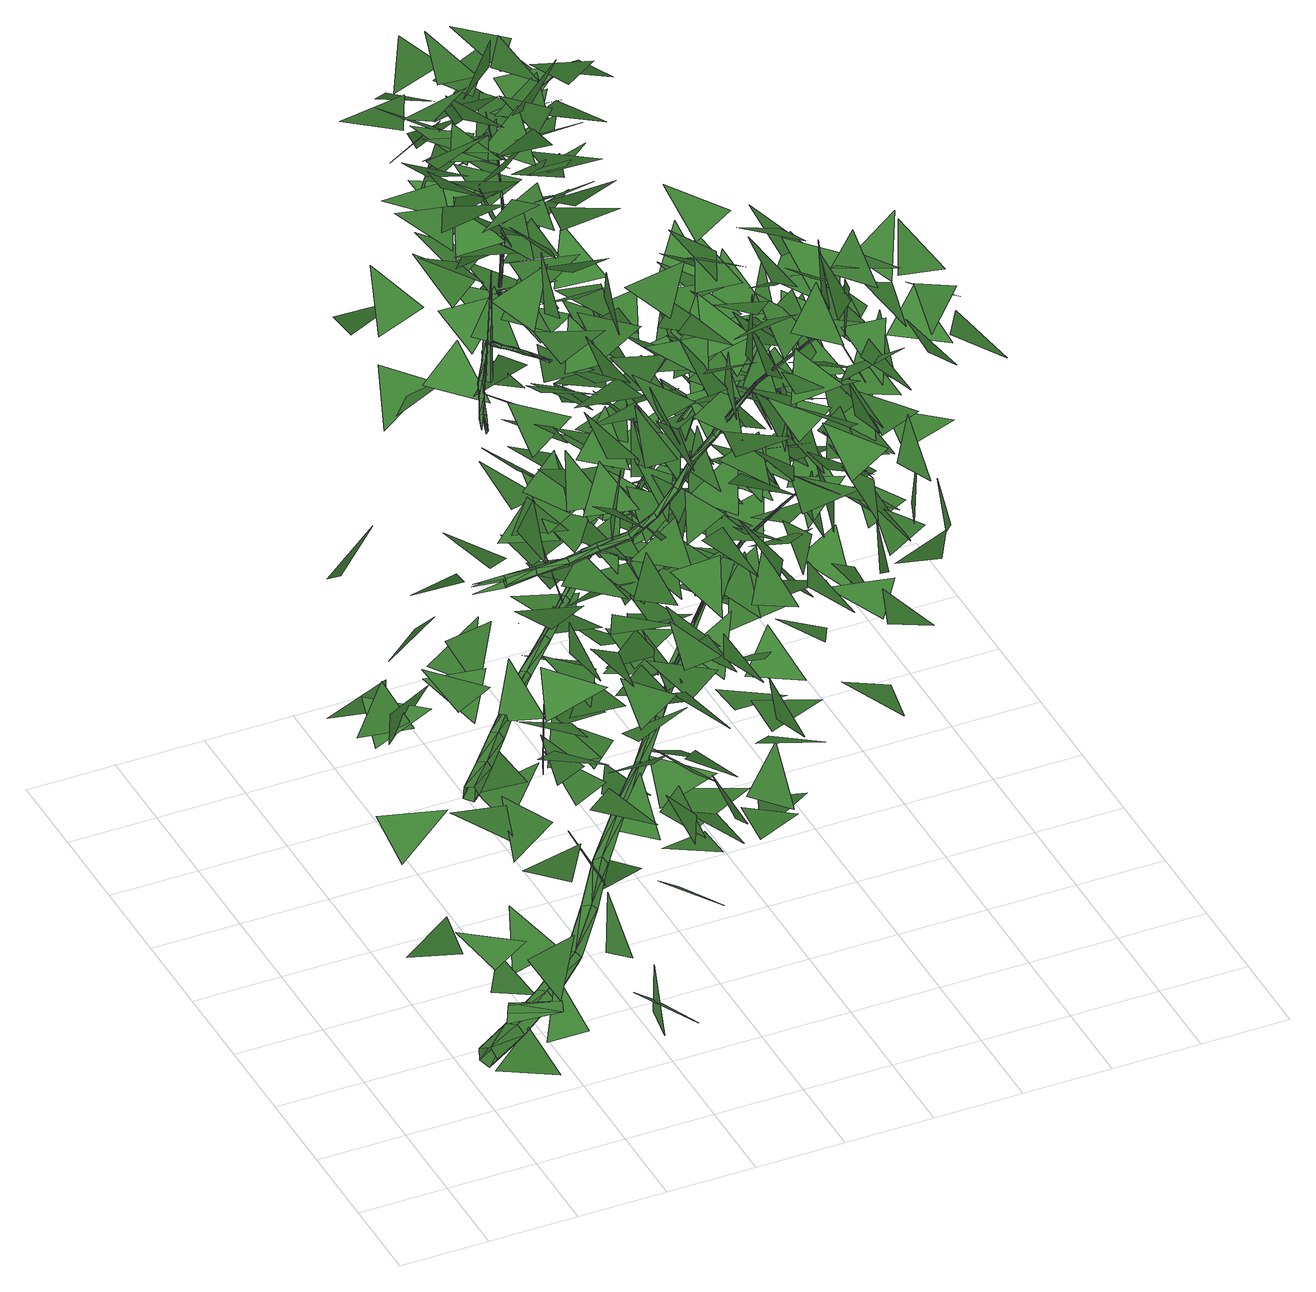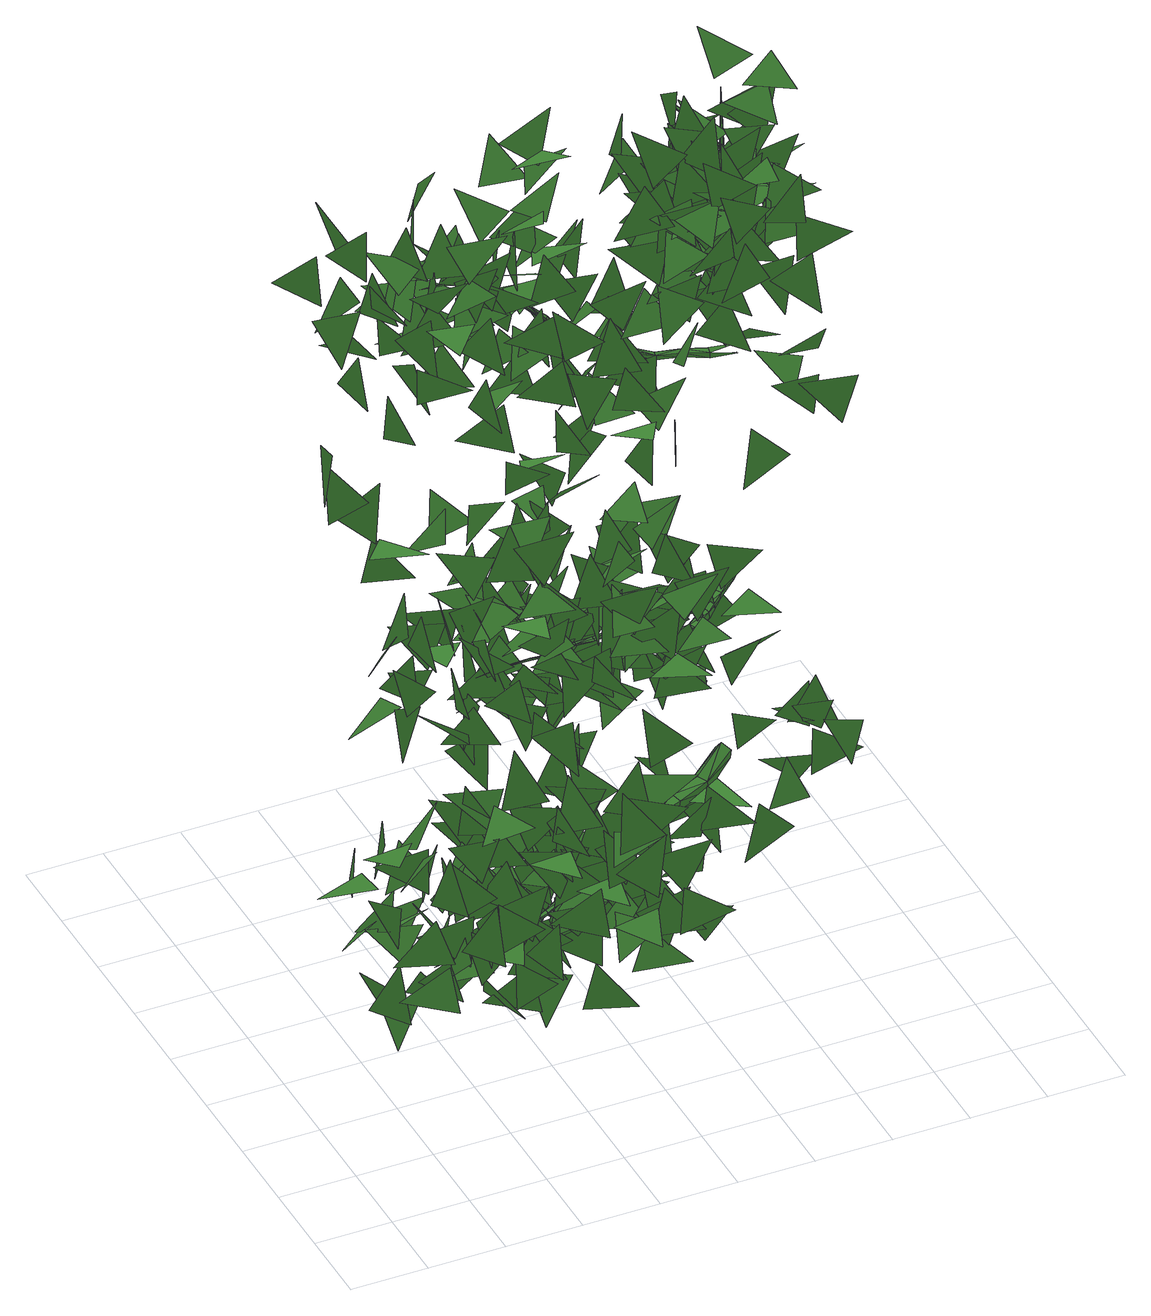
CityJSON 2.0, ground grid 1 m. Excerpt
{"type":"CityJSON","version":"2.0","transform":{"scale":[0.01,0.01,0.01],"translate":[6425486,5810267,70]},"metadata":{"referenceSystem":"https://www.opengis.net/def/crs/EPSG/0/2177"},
"CityObjects":{
"tree1":{"type":"SolitaryVegetationObject","attributes":{"crownarea":"288","modell_vol":"LIS","treeheight":"18.9"},"geometry":[{"type":"MultiSurface","lod":"2","boundaries":[[[0,1,2]],[[3,4,5]],[[6,7,8]],[[4,6,9]],[[10,11,12]],[[13,14,15]],[[16,17,18]],[[19,20,21]],[[22,23,24]],[[25,1,0]],[[26,22,24]],[[27,28,29]],[[30,31,29]],[[30,19,21]],[[10,32,11]],[[23,33,24]],[[2,34,35]],[[36,26,24]],[[37,38,24]],[[39,12,11]],[[40,33,23]],[[37,24,33]],[[36,41,26]],[[42,40,23]],[[32,43,11]],[[41,44,26]],[[24,38,36]],[[45,37,33]],[[37,46,38]],[[46,37,47]],[[48,49,46]],[[37,45,47]],[[33,40,45]],[[46,49,50]],[[47,48,46]],[[51,44,42,52,39,11]],[[46,50,38]],[[49,53,50]],[[49,54,53]],[[11,43,52,42,44,51]],[[55,56,57]],[[42,44,40]],[[58,59,60]],[[28,61,29]],[[61,30,29]],[[44,41,40]],[[62,54,49]],[[36,38,63]],[[50,64,38]],[[41,36,63]],[[48,65,49]],[[45,40,66]],[[66,40,41]],[[64,63,38]],[[65,62,49]],[[47,45,67]],[[63,66,41]],[[68,69,70]],[[45,66,67]],[[50,53,71]],[[71,53,54]],[[48,47,72]],[[66,63,67]],[[47,67,72]],[[63,64,67]],[[64,50,71]],[[67,64,72]],[[64,71,72]],[[48,72,65]],[[73,72,71]],[[73,74,72]],[[30,75,19]],[[0,2,35]],[[76,70,77]],[[55,17,78]],[[79,76,80]],[[69,77,70]],[[20,19,81]],[[18,82,16]],[[75,81,19]],[[28,83,61]],[[28,20,83]],[[84,85,86]],[[20,81,87]],[[88,79,89]],[[82,57,56]],[[30,61,90]],[[68,88,91]],[[83,90,61]],[[20,87,83]],[[4,92,6]],[[30,90,75]],[[93,94,95]],[[76,77,80]],[[96,7,97]],[[3,96,98]],[[4,3,98]],[[7,6,99]],[[79,80,89]],[[78,17,16]],[[68,91,69]],[[55,78,100]],[[92,101,6]],[[91,88,89]],[[87,81,102]],[[83,87,103]],[[16,82,104]],[[55,100,56]],[[96,97,98]],[[105,106,107]],[[81,75,108]],[[7,99,97]],[[104,82,56]],[[90,83,109]],[[87,102,103]],[[75,90,110]],[[102,81,108]],[[4,98,92]],[[99,6,101]],[[83,103,109]],[[111,112,113]],[[108,75,110]],[[110,90,109]],[[114,115,116]],[[117,118,119]],[[120,121,122]],[[123,89,80]],[[103,102,124]],[[109,125,110]],[[102,108,126]],[[97,127,98]],[[128,51,129]],[[109,103,125]],[[103,124,130]],[[108,110,131]],[[125,131,110]],[[132,133,134]],[[124,102,126]],[[103,130,125]],[[80,77,135]],[[126,108,131]],[[136,123,80]],[[137,138,139]],[[140,141,142]],[[97,99,127]],[[77,69,143]],[[99,101,144]],[[92,98,145]],[[91,89,123]],[[69,91,146]],[[101,92,145]],[[130,124,147]],[[148,149,150]],[[100,151,56]],[[56,152,104]],[[124,126,153]],[[125,130,154]],[[155,156,157]],[[80,135,136]],[[130,147,154]],[[98,127,158]],[[147,124,153]],[[131,125,159]],[[135,77,143]],[[126,131,160]],[[99,144,127]],[[98,158,145]],[[159,125,154]],[[161,162,163]],[[126,160,153]],[[164,165,166]],[[167,168,169]],[[144,101,170]],[[171,172,173]],[[170,101,145]],[[69,146,143]],[[160,131,159]],[[174,175,176]],[[146,91,123]],[[177,178,179]],[[78,16,180]],[[181,182,183]],[[184,185,186]],[[187,188,189]],[[190,191,192]],[[193,194,195]],[[16,104,196]],[[100,78,151]],[[197,198,199]],[[154,147,200]],[[147,153,201]],[[202,203,204]],[[153,160,201]],[[205,206,207]],[[159,154,208]],[[209,210,211]],[[212,213,214]],[[215,216,217]],[[154,200,218]],[[160,159,208]],[[200,147,201]],[[208,154,218]],[[170,219,144]],[[160,220,201]],[[221,222,223]],[[220,160,208]],[[224,225,226]],[[227,78,180]],[[228,229,230]],[[158,127,231]],[[180,16,196]],[[232,233,234]],[[145,158,231]],[[78,227,151]],[[127,144,235]],[[104,152,196]],[[236,237,238]],[[239,240,241]],[[219,235,144]],[[146,242,143]],[[170,145,219]],[[243,244,245]],[[218,200,246]],[[56,151,152]],[[247,248,249]],[[200,201,250]],[[251,252,253]],[[254,255,256]],[[127,257,231]],[[136,135,258]],[[259,260,261]],[[201,220,262]],[[208,218,263]],[[264,265,266]],[[267,268,269]],[[127,235,257]],[[246,200,250]],[[220,208,263]],[[218,246,270]],[[145,231,271]],[[201,262,250]],[[272,273,274]],[[135,143,275]],[[263,218,270]],[[276,277,278]],[[219,145,271]],[[123,136,279]],[[262,220,263]],[[146,123,279]],[[280,281,282]],[[283,284,285]],[[286,246,250]],[[287,288,289,290]],[[291,292,293]],[[294,295,296]],[[297,298,299]],[[289,300,301,302]],[[270,246,286]],[[303,286,250]],[[304,305,306]],[[136,258,307]],[[250,262,308]],[[309,310,311]],[[312,313,314]],[[263,270,315]],[[258,135,275]],[[262,263,315]],[[250,308,303]],[[270,286,316]],[[315,270,316]],[[136,307,279]],[[317,318,319]],[[308,262,315]],[[320,321,322]],[[143,242,275]],[[323,271,231]],[[242,146,279]],[[324,257,235]],[[325,326,327]],[[328,329,330]],[[316,331,315]],[[271,323,219]],[[286,303,332]],[[316,286,331]],[[303,308,333]],[[334,335,336]],[[337,338,339]],[[331,340,315]],[[286,332,331]],[[303,333,332]],[[308,315,341]],[[342,323,231]],[[343,344,345]],[[231,257,324]],[[308,341,333]],[[341,315,340]],[[346,324,235]],[[347,348,349,350]],[[235,219,351]],[[323,351,219]],[[352,353,354]],[[331,355,340]],[[332,333,356]],[[231,324,342]],[[357,358,359]],[[360,361,362]],[[363,364,365]],[[331,332,355]],[[333,341,366]],[[367,368,369]],[[341,340,370]],[[333,366,356]],[[332,356,355]],[[346,235,351]],[[370,340,355]],[[341,370,366]],[[227,180,371]],[[180,196,371]],[[372,373,349,374]],[[375,376,377]],[[356,366,378]],[[355,356,378]],[[151,227,379]],[[196,152,380]],[[381,382,383]],[[152,151,379]],[[366,370,384]],[[307,258,385]],[[370,355,386]],[[387,388,389]],[[386,355,378]],[[378,366,384]],[[370,386,384]],[[390,391,392]],[[258,275,393]],[[394,323,342]],[[395,396,397]],[[398,399,400]],[[279,307,401]],[[402,403,404]],[[242,279,401]],[[384,405,378]],[[406,386,378]],[[275,242,407]],[[405,384,386]],[[408,227,371]],[[409,410,411]],[[405,406,378]],[[371,196,412]],[[342,324,413]],[[413,394,342]],[[414,405,386]],[[406,414,386]],[[415,416,417]],[[418,419,420]],[[196,380,412]],[[421,307,385]],[[324,346,422]],[[227,408,379]],[[423,424,425]],[[385,258,393]],[[346,351,422]],[[351,323,426]],[[380,152,379]],[[427,428,429]],[[307,421,401]],[[275,407,393]],[[430,431,432]],[[433,434,435]],[[436,437,438]],[[324,439,413]],[[440,406,405]],[[407,242,401]],[[324,422,439]],[[440,405,414]],[[406,440,414]],[[426,323,394]],[[441,442,443]],[[351,426,422]],[[444,445,446]],[[447,448,449]],[[450,451,452]],[[453,454,455]],[[456,457,458]],[[459,460,461]],[[462,463,464]],[[465,466,467]],[[468,469,470]],[[471,472,473]],[[474,475,476]],[[440,477,478]],[[479,480,481]],[[482,394,413]],[[483,484,485]],[[486,487,488]],[[489,490,491]],[[492,493,494]],[[495,496,497]],[[413,439,498]],[[499,500,501]],[[498,482,413]],[[502,503,504]],[[478,477,505]],[[401,506,407]],[[426,394,482]],[[439,422,507]],[[508,509,510]],[[422,426,507]],[[511,512,513]],[[421,385,514]],[[439,515,498]],[[385,393,516]],[[439,507,515]],[[408,371,517]],[[371,412,517]],[[401,421,518]],[[519,426,482]],[[520,521,522]],[[523,524,525]],[[526,527,528]],[[426,519,507]],[[393,407,529]],[[530,531,532]],[[506,529,407]],[[533,534,535]],[[536,537,538]],[[412,380,539]],[[514,385,516]],[[379,408,540]],[[518,421,514]],[[380,379,540]],[[541,542,543]],[[393,529,516]],[[498,544,482]],[[545,546,547]],[[548,549,550]],[[551,552,553]],[[554,555,556]],[[401,518,506]],[[557,558,559]],[[560,408,517]],[[561,562,563]],[[517,412,564]],[[498,515,544]],[[565,566,567]],[[568,569,570,571]],[[572,573,574]],[[575,576,577]],[[578,579,580]],[[581,582,583]],[[584,585,586]],[[519,482,587]],[[564,412,539]],[[507,519,587]],[[588,589,590]],[[515,507,591]],[[408,560,540]],[[592,593,594]],[[595,596,597]],[[515,598,544]],[[599,600,601]],[[482,544,602]],[[603,604,605]],[[539,380,540]],[[515,591,598]],[[587,482,602]],[[606,607,608]],[[609,610,611]],[[591,507,587]],[[612,613,614]],[[615,616,617]],[[516,618,514]],[[619,620,621]],[[622,623,624]],[[625,626,627]],[[628,629,568,630]],[[631,632,633]],[[634,635,636]],[[637,638,639]],[[640,641,642]],[[643,644,645]],[[602,544,646]],[[647,648,649]],[[544,598,650]],[[518,514,651]],[[618,651,514]],[[598,591,650]],[[652,653,654]],[[587,602,655]],[[656,657,658]],[[659,660,661]],[[591,587,662]],[[663,664,665]],[[516,529,666]],[[667,668,669]],[[544,650,646]],[[506,518,670]],[[671,672,673]],[[655,602,646]],[[529,506,670]],[[674,675,676]],[[677,587,655]],[[591,662,650]],[[678,679,680]],[[587,677,662]],[[681,682,683]],[[517,564,684]],[[685,518,651]],[[516,666,618]],[[560,517,686]],[[687,688,689]],[[690,691,692]],[[693,694,695]],[[696,697,698]],[[699,700,701]],[[518,685,670]],[[702,703,704]],[[666,529,670]],[[705,706,707]],[[564,539,708]],[[709,710,711]],[[712,713,714]],[[539,540,708]],[[715,662,677]],[[716,540,560,717]],[[517,684,686]],[[718,719,720]],[[721,722,723]],[[724,725,726]],[[646,650,727]],[[728,729,730]],[[655,646,731]],[[732,733,734]],[[684,564,735]],[[650,662,736]],[[677,655,737]],[[737,715,677]],[[738,739,740]],[[741,742,743]],[[744,745,746]],[[747,748,749]],[[560,686,717]],[[735,564,708]],[[750,751,752]],[[753,754,755]],[[756,757,758]],[[646,727,731]],[[759,760,761]],[[650,736,727]],[[737,655,731]],[[762,763,764]],[[765,766,767]],[[768,769,770]],[[662,715,736]],[[771,772,773]],[[708,540,716,717]],[[774,775,776]],[[651,618,777]],[[685,651,778]],[[779,780,781]],[[782,783,784]],[[785,786,787]],[[618,666,788]],[[670,685,789]],[[790,731,727]],[[666,670,789]],[[791,727,736]],[[731,790,737]],[[792,736,715]],[[793,715,737]],[[778,651,777]],[[794,795,796]],[[797,685,778]],[[618,788,777]],[[791,790,727]],[[792,791,736]],[[798,799,800]],[[801,802,803]],[[685,797,789]],[[804,805,806]],[[716,807,808,809]],[[810,717,686]],[[790,811,737]],[[788,666,789]],[[793,792,715]],[[811,793,737]],[[812,813,814]],[[815,816,817]],[[818,819,820,821]],[[822,823,824]],[[825,826,827]],[[828,829,830]],[[831,832,833]],[[834,835,836]],[[837,838,839]],[[840,841,842]],[[843,844,845]],[[686,684,846]],[[847,848,849]],[[684,735,850]],[[851,852,853]],[[854,855,856]],[[857,810,686]],[[858,859,860]],[[861,862,863]],[[735,708,864]],[[708,717,810]],[[865,866,867]],[[868,869,870]],[[871,872,873]],[[874,875,876]],[[877,878,879]],[[880,881,882]],[[883,884,885]],[[846,684,850]],[[857,686,846]],[[886,887,888]],[[889,890,891]],[[735,864,850]],[[818,892,893,894]],[[895,896,897]],[[778,777,898]],[[791,792,899]],[[777,788,898]],[[864,708,810]],[[792,793,899]],[[797,778,900]],[[790,791,901]],[[811,790,901]],[[793,811,901]],[[789,797,900]],[[902,903,904]],[[788,789,905]],[[906,907,908]],[[909,910,911]],[[912,913,914]],[[915,916,917]],[[918,919,920]],[[791,899,921]],[[791,921,901]],[[793,922,899]],[[793,901,922]],[[923,778,898]],[[900,778,923]],[[924,925,926]],[[927,928,929]],[[788,905,898]],[[930,931,932]],[[789,900,933]],[[789,933,905]],[[934,935,936]],[[937,938,939]],[[940,941,942]],[[943,944,945]],[[946,947,948]],[[949,950,951]],[[952,953,954]],[[955,956,957]],[[846,958,857]],[[959,960,961]],[[962,963,964]],[[965,966,967]],[[968,922,901]],[[969,970,971]],[[972,973,974]],[[975,976,977]],[[846,850,978]],[[921,899,979]],[[901,921,980]],[[981,968,901]],[[899,922,979]],[[982,983,984]],[[985,986,987]],[[988,989,990]],[[958,991,857]],[[850,864,978]],[[810,857,991]],[[992,993,994]],[[995,996,997]],[[998,999,1000]],[[1001,1002,1003]],[[864,810,1004]],[[1005,1006,1007]],[[921,979,980]],[[1008,1009,1010]],[[922,968,979]],[[981,901,980]],[[1011,1012,1013]],[[1014,1015,1016]],[[1017,1018,1019]],[[1020,1021,1022]],[[923,898,1023]],[[958,846,978]],[[900,923,1024]],[[898,905,1025]],[[1026,1027,1028]],[[933,900,1024]],[[905,933,1029]],[[1030,1031,1032]],[[1033,1034,1035]],[[1036,1037,1038]],[[864,1004,978]],[[810,991,1039]],[[1004,810,1039]],[[1040,1041,1042]],[[1043,1044,1045]],[[1046,1047,1048]],[[1049,1050,1051]],[[1052,1053,1054]],[[1024,923,1023]],[[1023,898,1025]],[[1055,979,968]],[[905,1029,1025]],[[933,1056,1029]],[[933,1024,1056]],[[1057,1058,1059]],[[1060,1061,1062]],[[1063,1064,1065]],[[1066,1067,1068]],[[1069,1070,1071]],[[1072,1073,1074]],[[1075,1076,1077]],[[1078,1079,1080]],[[1081,1082,1083]],[[968,981,1055]],[[980,979,1055]],[[981,980,1055]],[[1084,1085,1086]],[[1087,1088,1089]],[[1090,1091,1092]],[[978,1093,958]],[[1094,1095,1096]],[[1097,1098,1099]],[[1100,1101,1102]],[[1103,1104,1105]],[[1106,1107,1108]],[[1109,1039,991]],[[1110,1111,1112]],[[1113,1114,1115]],[[1116,1117,1118]],[[1023,1119,1024]],[[1120,1121,1122]],[[1123,1025,1029]],[[1124,1125,1126]],[[1127,1128,1129]],[[1093,1130,958]],[[991,958,1131]],[[1132,1133,1134]],[[1135,1136,1137]],[[1131,1109,991]],[[978,1004,1138]],[[1023,1025,1119]],[[1119,1139,1024]],[[1004,1039,1138]],[[1140,1123,1029]],[[1056,1024,1141]],[[1029,1056,1141]],[[1142,1143,1144]],[[1145,1146,1147]],[[1148,1149,1150]],[[958,1130,1131]],[[1151,1152,1153]],[[1154,1155,1156]],[[1157,1158,1159]],[[1160,1161,1162]],[[1163,1164,1165]],[[1093,978,1138]],[[1119,1025,1123]],[[1024,1139,1141]],[[1140,1029,1141]],[[1138,1039,1109]],[[1166,1167,1168]],[[1169,1170,1171]],[[1172,1173,1174]],[[1175,1176,1177]],[[1178,1179,1180]],[[1181,1182,1183]],[[1184,1185,1186]],[[1187,1188,1189]],[[1190,1191,1192]],[[1193,1194,1195]],[[1196,1197,1198]],[[1199,1200,1201]],[[1202,1203,1204]],[[1205,1206,1207]],[[1208,1209,1210]],[[1211,1212,1213]],[[1214,1215,1216]],[[1217,1218,1219]],[[1123,1220,1119]],[[1221,1131,1130]],[[1093,1222,1130]],[[1223,1224,1225]],[[1226,1227,1228]],[[1229,1230,1231]],[[1232,1233,1234]],[[1235,1236,1237]],[[1238,1109,1131]],[[1109,1238,1138]],[[1239,1240,1241]],[[1242,1243,1244]],[[1245,1246,1247]],[[1220,1248,1119]],[[1249,1250,1251]],[[1139,1119,1252]],[[1123,1140,1220]],[[1253,1254,1255]],[[1141,1139,1256]],[[1257,1258,1259]],[[1260,1261,1262]],[[1263,1264,1265]],[[1266,1221,1130]],[[1140,1141,1267]],[[1222,1266,1130]],[[1268,1269,1270]],[[1221,1238,1131]],[[1271,1272,1273]],[[1093,1138,1222]],[[1274,1275,1276]],[[1277,1278,1279]],[[1238,1280,1138]],[[1281,1282,1283]],[[1284,1285,1286]],[[1252,1119,1248]],[[1287,1288,1289]],[[1139,1252,1256]],[[1140,1267,1220]],[[1141,1256,1267]],[[1290,1291,1292]],[[1293,1294,1295]],[[1296,1297,1298]],[[1299,1300,1301]],[[1222,1138,1280]],[[1302,1303,1304]],[[1305,1306,1307]],[[1308,1309,1310]],[[1311,1312,1313]],[[1314,1315,1316]],[[1317,1318,1319]],[[1320,1321,1322]],[[1323,1324,1325]],[[1326,1327,1328]],[[1329,1330,1331]],[[1332,1333,1334]],[[1335,1220,1267]],[[1336,1337,1338]],[[1339,1340,1341]],[[1342,1343,1344]],[[1345,1346,1347]],[[1348,1349,1350]],[[1266,1351,1221]],[[1280,1352,1353,1222]],[[1248,1220,1335]],[[1252,1248,1354]],[[1256,1252,1355]],[[1356,1357,1358]],[[1359,1335,1267]],[[1267,1256,1360]],[[1361,1362,1363]],[[1353,1364,1365,1366]],[[1367,1368,1369]],[[1370,1371,1372]],[[1373,1374,1375]],[[1376,1377,1378]],[[1351,1379,1221]],[[1354,1248,1335]],[[1380,1381,1382]],[[1266,1222,1383]],[[1384,1385,1386]],[[1355,1252,1354]],[[1352,1383,1222,1353]],[[1238,1221,1379]],[[1256,1355,1360]],[[1267,1360,1359]],[[1387,1388,1389]],[[1280,1238,1390]],[[1391,1392,1393]],[[1394,1395,1396]],[[1397,1398,1399]],[[1400,1401,1402]],[[1403,1404,1405]],[[1406,1405,1404]],[[1407,1408,1409]],[[1410,1411,1412]],[[1406,1403,1405]],[[1403,1406,1404]],[[1413,1414,1415]],[[1416,1417,1418]],[[1419,1420,1421]],[[1351,1266,1383]],[[1422,1423,1424]],[[1425,1426,1427]],[[1428,1429,1430]],[[1238,1379,1390]],[[1431,1432,1433]],[[1352,1280,1390]],[[1434,1435,1436]],[[1437,1438,1439]],[[1440,1441,1442]],[[1443,1444,1445]],[[1446,1447,1448]],[[1449,1360,1355]],[[1403,1450,1451]],[[1452,1453,1454]],[[1455,1456,1457]],[[1458,1459,1460]],[[1461,1462,1463]],[[1464,1465,1466]],[[1467,1468,1469]],[[1354,1335,1470]],[[1335,1359,1470]],[[1355,1354,1449]],[[1359,1360,1470]],[[1471,1472,1473]],[[1474,1475,1476]],[[1477,1478,1479]],[[1383,1480,1351]],[[1351,1481,1379]],[[1482,1483,1484]],[[1485,1486,1487]],[[1488,1489,1490]],[[1491,1492,1493]],[[1494,1495,1496]],[[1497,1498,1499]],[[1449,1354,1470]],[[1360,1449,1470]],[[1500,1501,1502]],[[1471,1503,1504]],[[1505,1506,1507]],[[1480,1481,1351]],[[1481,1508,1379]],[[1390,1379,1508]],[[1509,1510,1511]],[[1383,1352,1512]],[[1352,1390,1513]],[[1514,1515,1516]],[[1517,1518,1519]],[[1520,1521,1522]],[[1523,1524,1525]],[[1526,1527,1528]],[[1383,1512,1480]],[[1390,1508,1513]],[[1512,1352,1513]],[[1529,1530,1531]],[[1532,1533,1534]],[[1535,1536,1537]],[[1538,1539,1540]],[[1541,1542,1543]],[[1544,1545,1546]],[[1547,1548,1549]],[[1449,1470,1550]],[[1551,1552,1553]],[[1554,1555,1556]],[[1557,1558,1559]],[[1560,1561,1562]],[[1563,1564,1565]],[[1566,1567,1568]],[[1569,1570,1571]],[[1572,1573,1574]],[[1481,1480,1575]],[[1576,1577,1578]],[[1508,1481,1579]],[[1480,1512,1575]],[[1513,1508,1579]],[[1580,1581,1582]],[[1583,1584,1585]],[[1512,1513,1586]],[[1587,1588,1589]],[[1590,1591,1592]],[[1593,1594,1595]],[[1596,1597,1598]],[[1599,1481,1575]],[[1579,1481,1599]],[[1600,1601,1602]],[[1512,1603,1575]],[[1604,1605,1606]],[[1513,1579,1586]],[[1512,1586,1603]],[[1607,1608,1609]],[[1610,1611,1612]],[[1613,1614,1615]],[[1616,1617,1618]],[[1619,1620,1621]],[[1622,1623,1624]],[[1625,1626,1627]],[[1628,1629,1630]],[[1631,1632,1633]],[[1634,1635,1636]],[[1603,1586,1637]],[[1638,1639,1640]],[[1641,1642,1643]],[[1644,1645,1646]],[[1637,1647,1603]],[[1599,1575,1647]],[[1575,1603,1647]],[[1579,1599,1648]],[[1586,1579,1648]],[[1649,1650,1651]],[[1652,1653,1654]],[[1655,1656,1657]],[[1658,1659,1660]],[[1586,1661,1637]],[[1662,1663,1664]],[[1665,1599,1647]],[[1648,1599,1665]],[[1586,1648,1661]],[[1666,1667,1668]],[[1669,1670,1671]],[[1672,1673,1674]],[[1675,1676,1677]],[[1678,1679,1680]],[[1681,1682,1683]],[[1684,1685,1686]],[[1637,1661,1647]],[[1687,1688,1689]],[[1690,1691,1692]],[[1693,1694,1695]],[[1696,1697,1698]],[[1699,1700,1701]],[[1702,1703,1704]],[[1705,1706,1707]],[[1708,1709,1710]],[[1711,1712,1713]],[[1714,1715,1716]],[[1717,1718,1719]],[[1647,1661,1720]],[[1661,1648,1720]],[[1665,1647,1720]],[[1648,1665,1720]],[[1721,1722,1723,1724]],[[1725,1726,1727]],[[1728,1729,1722,1730]],[[1731,1732,1733]],[[1734,1735,1736]],[[1737,1738,1739]],[[1740,1741,1742]],[[1743,1744,1745]],[[1746,1747,1748]],[[1749,1750,1751]],[[1752,1753,1754]],[[1755,1756,1757]],[[1758,1759,1760]],[[1761,1762,1763]],[[1764,1765,1766]],[[1767,1768,1769]],[[1770,1771,1772]],[[1773,1774,1775]],[[1776,1777,1778]],[[1779,1780,1781]],[[1782,1783,1784]],[[1785,1786,1787]]]}]}
},
"vertices":[
[148,38,207],[101,70,198],[102,70,211],[116,108,718],[117,116,717],[82,114,718],[117,116,709],[116,108,707],[82,114,705],[84,121,709],[99,118,967],[106,121,1103],[99,121,967],[112,69,1158],[63,118,1135],[119,131,1126],[136,150,121],[89,112,115],[89,114,128],[102,142,907],[102,142,903],[95,120,905],[101,120,1013],[102,120,1011],[108,103,1016],[95,59,194],[102,121,1016],[99,118,900],[106,140,901],[101,118,903],[106,140,909],[99,118,907],[102,114,967],[110,104,1015],[97,59,217],[148,40,219],[110,104,1018],[114,87,1022],[116,89,1024],[102,125,967],[112,104,1015],[112,104,1018],[106,121,1011],[106,118,967],[106,121,1015],[116,87,1020],[119,72,1028],[121,72,1024],[127,55,1030],[125,55,1032],[121,72,1030],[106,121,1064],[106,121,967],[125,55,1033],[133,40,1035],[95,101,111],[148,131,115],[101,95,123],[133,55,515],[112,8,539],[136,59,586],[110,140,905],[133,38,1033],[117,89,1024],[123,72,1028],[134,40,1032],[117,89,1020],[123,72,1026],[95,138,441],[125,172,441],[87,146,438],[129,57,1032],[129,55,1030],[136,40,1035],[136,40,1033],[116,161,911],[85,144,426],[117,180,438],[134,148,106],[95,138,422],[117,180,428],[112,163,911],[97,103,134],[116,163,905],[182,84,262],[144,35,224],[116,54,272],[112,163,907],[99,135,432],[125,174,424],[117,161,909],[129,169,434],[150,110,722],[93,212,1094],[153,187,1128],[82,187,1147],[116,104,713],[148,101,718],[148,104,724],[150,103,715],[142,136,104],[151,110,717],[121,184,916],[121,186,913],[144,140,124],[67,231,630],[136,250,613],[106,206,662],[125,182,918],[125,184,913],[127,182,915],[114,223,1035],[161,202,1060],[99,176,1086],[74,227,1058],[129,253,1018],[133,197,1028],[80,219,1171],[112,255,1116],[136,206,1130],[108,218,1062],[61,257,1098],[131,267,1079],[155,210,430],[133,201,928],[136,202,924],[136,199,928],[183,97,724],[144,99,1028],[176,136,1079],[133,202,924],[138,201,926],[161,110,1039],[155,61,1067],[161,118,1111],[148,214,443],[150,214,434],[119,138,74],[187,127,55],[155,136,119],[91,229,1224],[80,278,1197],[148,272,1220],[155,208,445],[183,101,718],[183,106,726],[159,204,438],[142,216,945],[91,218,1171],[101,267,1145],[159,242,1177],[195,170,111],[197,163,123],[144,214,945],[142,218,941],[85,334,764],[136,327,815],[87,353,834],[182,101,728],[146,218,941],[148,216,943],[163,176,949],[150,208,1011],[131,223,943],[110,223,986],[95,287,1016],[155,261,984],[114,193,388],[185,204,375],[146,193,436],[183,106,720],[165,116,717],[134,118,766],[178,174,754],[78,289,815],[110,334,800],[142,291,845],[129,268,1060],[178,257,1090],[117,229,1120],[185,180,128],[142,86,496],[178,123,471],[210,61,485],[87,284,130],[155,295,106],[129,278,172],[183,144,986],[157,163,1050],[148,187,984],[82,285,1137],[125,314,1086],[148,268,1111],[127,265,1065],[70,308,1077],[142,319,1071],[191,169,132],[76,380,347],[133,365,351],[101,374,415],[155,227,960],[157,225,960],[80,342,272],[97,316,223],[150,321,272],[87,351,871],[142,361,884],[97,393,930],[159,229,958],[93,372,334],[151,361,373],[87,393,387],[150,287,967],[161,259,1016],[108,310,1024],[127,208,879],[197,229,883],[151,199,930],[155,229,958],[216,99,734],[159,227,958],[131,195,1094],[178,225,1101],[180,163,1135],[106,367,338],[159,387,383],[99,350,390],[187,180,115],[104,282,850],[163,246,834],[150,297,883],[212,93,739],[170,123,104],[200,86,134],[191,148,168],[216,93,732],[238,69,954],[193,37,999],[199,93,1009],[125,240,458],[116,310,468],[174,270,454],[189,240,443],[63,410,864],[93,431,818],[136,402,869],[167,236,979],[101,261,1141],[155,299,1114],[170,267,1160],[168,235,979],[236,70,681],[197,101,732],[185,121,679],[159,114,937],[165,163,911],[225,121,909],[214,91,735],[180,248,447],[144,193,157],[133,265,160],[193,223,158],[170,236,977],[170,238,977],[180,278,1069],[191,240,1109],[125,267,1113],[185,184,119],[159,219,157],[163,244,89],[168,238,979],[214,99,739],[117,272,947],[140,240,907],[189,259,956],[185,242,451],[193,150,1043],[140,191,1015],[193,208,1001],[185,244,438],[182,204,875],[151,240,907],[167,267,843],[129,252,1086],[178,263,1033],[185,214,1060],[174,244,999],[127,250,1022],[150,306,1060],[158,292,1052],[183,252,1028],[214,89,571],[191,116,634],[206,146,571],[170,255,907],[189,246,962],[140,299,958],[67,433,339],[136,438,324],[127,421,377],[140,285,1028],[114,338,1069],[174,299,1073],[174,244,1001],[165,287,400],[193,321,438],[121,318,449],[180,250,439],[176,244,999],[204,35,828],[208,95,790],[248,57,775],[174,218,1047],[151,246,1109],[176,274,1048],[176,246,999],[174,246,999],[133,325,1137],[101,389,1131],[161,363,1103],[221,91,224],[227,40,249],[225,95,296],[246,91,749],[246,84,745],[216,202,1030],[189,157,1079],[176,227,1065],[165,233,438],[199,191,460],[183,244,505],[180,257,1020],[180,255,1020],[182,253,1022],[80,431,1092],[148,423,1065],[142,408,1122],[131,274,1130],[163,338,1126],[187,270,1118],[182,255,1020],[183,255,1020],[244,86,749],[153,227,990],[157,297,982],[204,244,973],[248,86,741],[117,319,1060],[178,361,1058],[158,354,1109],[157,353,1111],[248,89,743],[214,61,768],[240,97,824],[236,112,752],[189,268,1039],[187,267,1041],[170,267,1124],[123,321,1130],[195,318,1114],[112,378,1065],[178,399,1084],[157,357,1116],[229,76,1013],[212,76,1067],[242,136,1048],[189,267,1041],[208,236,1005],[195,235,1075],[174,278,1022],[191,267,1039],[233,212,141],[163,301,1098],[125,357,1122],[193,350,1096],[199,291,1141],[144,312,1184],[176,340,1126],[193,284,1056],[242,204,126],[244,199,138],[178,363,1103],[216,342,1141],[148,327,1158],[195,284,1058],[212,280,456],[195,284,1056],[178,261,1131],[236,253,1133],[200,221,1186],[157,261,1101],[200,295,1084],[216,259,1145],[217,274,458],[274,89,766],[187,193,952],[217,191,903],[251,157,958],[136,421,1116],[191,423,1135],[142,421,1188],[219,276,447],[219,182,722],[248,140,749],[221,189,794],[199,301,1073],[199,301,1071],[221,272,453],[234,214,130],[206,338,549],[206,299,588],[159,351,600],[238,202,145],[272,86,768],[200,301,1073],[168,338,883],[231,321,916],[182,301,941],[291,69,656],[233,50,694],[265,89,718],[214,282,449],[276,84,762],[180,235,1013],[206,231,962],[248,212,1018],[276,89,762],[193,191,1032],[238,208,1001],[255,157,1048],[200,336,1007],[229,312,1052],[167,342,1071],[191,227,245],[242,219,221],[240,193,287],[212,127,754],[255,180,775],[268,112,756],[274,82,764],[204,318,1088],[263,40,140],[270,80,200],[276,95,130],[229,278,1092],[216,293,1162],[189,318,1099],[225,312,960],[187,316,1005],[182,370,960],[244,74,177],[280,99,140],[297,31,151],[153,351,1169],[170,419,1186],[206,368,1152],[155,391,1045],[225,376,1060],[187,348,1094],[233,114,830],[240,184,839],[278,136,801],[159,346,466],[191,334,402],[216,357,466],[195,284,975],[251,270,977],[216,261,1041],[197,265,87],[253,270,98],[208,297,149],[106,517,447],[138,553,417],[167,538,481],[195,255,554],[238,259,515],[253,214,570],[206,338,1101],[206,338,1099],[229,331,200],[217,323,256],[178,374,224],[299,95,788],[293,33,850],[259,52,911],[300,87,864],[248,201,377],[221,248,394],[240,248,324],[287,54,871],[265,80,933],[289,112,875],[238,293,1118],[236,253,1179],[206,316,1162],[142,453,1094],[155,506,1047],[195,450,1069],[297,91,790],[148,414,1067],[176,451,1015],[206,416,1067],[182,333,1079],[185,397,1048],[229,340,1047],[210,357,1113],[253,302,468],[302,89,784],[206,302,1101],[170,336,1073],[238,361,1079],[182,350,1143],[227,385,1147],[212,351,1207],[248,304,475],[300,87,788],[249,299,477],[268,252,160],[249,306,470],[300,93,784],[238,253,1024],[191,282,1041],[251,321,1035],[214,216,1094],[255,238,1060],[282,197,1111],[270,129,520],[238,165,553],[285,199,511],[255,297,471],[293,50,745],[319,14,800],[306,82,788],[249,312,1169],[210,327,1230],[217,361,1165],[200,272,1169],[236,310,1141],[259,293,1207],[282,242,158],[282,248,149],[266,93,822],[282,153,856],[314,118,801],[317,93,817],[233,274,458],[221,235,419],[289,233,443],[246,384,1022],[219,361,1067],[191,423,1048],[227,250,986],[206,299,962],[278,287,952],[167,406,392],[214,400,360],[229,417,428],[199,302,1152],[217,344,1118],[270,304,1145],[272,253,151],[185,357,1062],[233,372,1009],[234,384,1079],[276,244,164],[208,282,1128],[246,314,1099],[276,265,1141],[248,300,1070],[255,304,1058],[293,255,1096],[227,287,1105],[238,382,1139],[240,361,1194],[197,416,1186],[172,402,1135],[217,404,1099],[236,400,1169],[225,321,183],[276,338,206],[221,342,253],[306,140,837],[329,106,877],[276,146,901],[165,495,339],[229,521,358],[185,474,388],[321,95,813],[210,336,1122],[265,325,1109],[248,316,1179],[323,93,813],[278,221,869],[315,208,909],[251,225,935],[221,319,1056],[276,310,1041],[255,276,1101],[319,91,815],[248,225,815],[315,202,824],[280,189,867],[319,97,815],[314,101,545],[332,50,592],[304,116,600],[315,118,720],[312,82,783],[300,150,764],[223,276,820],[272,306,779],[280,250,786],[187,431,1058],[257,450,1056],[214,421,1109],[208,378,1058],[276,402,1069],[219,391,1113],[283,321,502],[268,299,984],[315,259,1024],[246,280,1033],[306,125,720],[312,125,777],[302,189,751],[248,248,1071],[229,289,1037],[300,289,1043],[253,257,1098],[229,297,1067],[299,308,1079],[346,174,703],[299,161,671],[283,174,739],[357,89,896],[319,54,922],[317,120,949],[291,69,1001],[331,121,977],[353,70,966],[332,114,311],[317,80,375],[315,148,355],[246,351,1094],[299,367,1141],[225,370,1143],[342,91,841],[336,193,645],[306,140,686],[287,193,700],[344,89,839],[280,325,500],[278,319,498],[259,276,530],[261,336,568],[342,95,841],[287,270,394],[287,257,451],[257,321,434],[368,65,358],[334,21,405],[334,78,421],[346,91,837],[261,242,939],[238,285,909],[310,284,909],[287,319,496],[223,318,998],[246,336,949],[293,336,1003],[287,325,492],[368,40,688],[336,57,749],[332,97,707],[300,65,1096],[336,112,1054],[366,65,1064],[344,95,839],[249,314,1111],[216,359,1109],[287,374,1107],[342,74,781],[332,110,843],[332,131,773],[302,297,177],[283,329,494],[306,297,170],[249,378,551],[299,350,560],[253,350,617],[244,325,1184],[287,323,1147],[295,280,1203],[334,87,916],[285,135,941],[357,138,932],[306,276,158],[287,238,196],[278,304,217],[310,197,407],[334,163,466],[300,225,456],[315,46,962],[334,99,915],[380,70,935],[263,346,1101],[323,308,1098],[266,308,1143],[315,287,175],[325,101,411],[310,169,402],[361,125,373],[227,378,1150],[263,436,1128],[280,367,1128],[370,95,862],[312,291,167],[314,293,168],[251,346,524],[317,331,496],[283,312,556],[342,84,1041],[310,131,1084],[365,135,1037],[297,289,632],[248,312,679],[299,346,641],[366,95,864],[323,257,577],[282,265,636],[293,306,577],[366,97,864],[293,333,596],[285,353,664],[261,378,602],[310,291,183],[368,93,864],[368,97,862],[312,197,803],[276,248,766],[332,259,773],[308,153,890],[365,148,881],[346,146,950],[355,14,1041],[336,80,1015],[393,67,1011],[270,235,656],[285,304,647],[332,272,645],[366,89,807],[412,48,845],[344,72,858],[353,59,879],[355,84,947],[366,116,883],[287,291,860],[340,268,852],[306,244,911],[283,327,1007],[238,359,990],[300,380,962],[274,331,1086],[236,368,1064],[304,389,1058],[233,416,641],[280,431,588],[285,378,609],[246,340,1130],[259,380,1092],[312,367,1139],[349,86,611],[315,138,645],[374,144,643],[365,70,841],[321,95,867],[383,135,867],[314,340,530],[312,344,528],[304,380,526],[280,408,568],[257,429,504],[357,174,609],[291,182,637],[355,212,652],[332,112,1075],[325,176,1107],[383,138,1081],[317,338,526],[317,344,522],[393,101,886],[393,99,886],[393,97,886],[395,99,884],[272,340,571],[270,400,611],[321,370,570],[314,346,524],[331,136,338],[381,167,298],[385,110,298],[276,308,794],[308,368,818],[334,308,792],[259,400,566],[255,470,581],[304,429,549],[295,301,128],[366,316,134],[317,287,179],[351,331,196],[395,101,884],[295,238,505],[319,287,490],[366,233,498],[312,331,307],[253,374,317],[319,384,287],[383,152,886],[374,93,875],[327,120,896],[385,163,888],[417,59,781],[397,16,834],[381,84,817],[336,316,835],[319,314,890],[293,368,854],[363,23,368],[374,93,358],[423,61,356],[332,242,586],[289,297,575],[346,310,570],[306,263,835],[346,267,777],[357,236,841],[338,127,998],[365,186,1028],[395,135,988],[355,201,703],[355,199,762],[340,263,735],[285,378,1128],[353,357,1113],[304,336,1164],[342,334,204],[299,346,468],[368,336,483],[308,308,511],[346,327,207],[357,74,969],[408,103,958],[415,46,1001],[348,201,837],[412,178,864],[348,191,894],[346,336,198],[348,127,911],[366,182,952],[402,127,924],[244,453,177],[276,444,130],[314,453,192],[351,325,202],[393,108,905],[370,74,945],[404,131,973],[332,301,528],[340,312,598],[319,353,543],[404,104,500],[368,123,560],[385,159,500],[372,197,566],[376,172,619],[355,240,620],[319,340,207],[372,291,204],[325,306,255],[342,136,607],[366,201,590],[400,174,628],[317,412,530],[346,391,577],[282,417,592],[300,333,223],[295,399,249],[348,363,217],[302,406,221],[348,376,240],[304,399,292],[389,135,871],[417,133,922],[372,187,916],[380,133,849],[340,169,826],[408,189,815],[351,357,551],[423,101,901],[351,363,547],[423,103,901],[293,363,586],[340,382,560],[353,327,603],[355,357,547],[329,278,907],[368,252,873],[381,246,945],[427,108,875],[395,76,911],[404,144,933],[391,216,232],[365,225,300],[363,265,241],[385,106,828],[380,176,839],[421,136,794],[434,69,445],[397,57,487],[419,123,488],[423,101,903],[425,101,900],[351,361,551],[355,204,190],[355,253,164],[410,212,143],[400,18,924],[415,84,903],[461,48,896],[321,393,287],[374,372,300],[327,368,355],[355,359,545],[372,285,189],[370,329,245],[342,333,179],[434,103,915],[383,133,956],[415,152,894],[385,82,443],[417,120,417],[455,63,436],[414,206,370],[368,216,424],[374,261,390],[308,350,647],[361,393,669],[361,334,628],[417,65,873],[455,21,916],[432,89,924],[372,267,309],[325,308,273],[380,319,260],[414,110,743],[370,138,769],[432,176,760],[383,370,226],[425,72,862],[385,131,864],[449,118,837],[412,297,617],[391,272,570],[359,250,630],[410,76,822],[400,118,860],[446,136,807],[455,104,913],[372,291,834],[427,246,835],[376,263,883],[395,140,743],[400,180,702],[453,131,703],[415,189,651],[366,206,677],[425,212,718],[387,365,230],[455,104,915],[455,106,915],[455,106,913],[417,82,920],[408,131,973],[463,116,928],[387,368,656],[351,327,702],[349,397,690],[432,46,781],[421,114,760],[472,65,743],[385,372,221],[387,174,551],[383,233,592],[431,231,560],[461,104,916],[438,108,984],[423,146,926],[336,342,594],[370,400,571],[385,333,566],[483,63,986],[449,20,1001],[451,70,1052],[393,363,224],[327,495,547],[370,495,585],[306,510,613],[366,310,473],[332,348,500],[397,374,479],[434,263,624],[381,238,622],[397,267,686],[365,429,185],[374,402,236],[329,457,241],[408,210,213],[365,265,194],[419,278,190],[429,72,818],[419,138,841],[478,99,828],[391,382,564],[391,384,562],[393,380,566],[447,48,575],[423,116,566],[476,106,545],[393,378,562],[461,180,586],[436,133,605],[417,191,643],[425,74,875],[474,103,866],[483,40,900],[415,229,537],[381,291,554],[408,291,502],[391,368,219],[451,131,306],[402,140,332],[455,184,355],[395,357,190],[357,385,223],[368,417,160],[425,84,949],[476,131,966],[478,70,926],[468,33,850],[431,93,849],[495,72,820],[376,342,477],[355,368,524],[389,414,479],[489,110,920],[393,382,560],[349,510,306],[387,457,338],[340,474,368],[342,478,592],[312,538,571],[368,500,549],[442,195,234],[485,172,289],[429,170,302],[425,302,598],[440,248,643],[393,302,645],[361,400,520],[423,372,541],[370,404,577],[466,167,862],[429,178,905],[436,231,860],[361,506,189],[391,457,230],[342,478,251],[464,20,792],[461,84,824],[515,42,803],[363,408,598],[331,453,611],[391,468,573],[380,365,507],[440,340,539],[381,374,564],[397,374,617],[400,338,660],[383,404,681],[353,523,615],[393,489,641],[336,504,681],[425,408,247],[410,182,1022],[470,206,986],[474,152,1005],[408,361,537],[412,325,581],[389,389,602],[464,152,950],[431,199,992],[459,202,924],[457,176,783],[451,212,845],[440,231,777],[306,542,739],[363,574,711],[366,516,709],[429,410,238],[421,169,549],[459,225,570],[474,169,530],[393,399,566],[389,351,600],[398,410,637],[476,63,943],[476,63,1015],[502,108,966],[425,406,583],[400,344,181],[453,321,224],[397,365,234],[427,404,585],[355,453,602],[406,436,581],[398,423,651],[457,99,998],[457,165,967],[504,133,954],[421,412,245],[423,414,240],[406,440,683],[372,410,718],[383,478,739],[532,40,460],[512,29,513],[485,89,485],[431,406,243],[427,406,581],[429,402,581],[429,404,579],[380,353,266],[385,404,240],[447,380,270],[470,101,888],[453,148,860],[521,127,845],[459,116,596],[483,167,586],[512,116,547],[470,57,892],[498,103,871],[542,61,909],[372,593,330],[402,568,373],[332,583,388],[463,238,473],[459,267,539],[446,293,473],[402,414,537],[357,446,520],[421,470,500],[385,438,649],[440,421,647],[408,408,709],[397,446,256],[447,421,258],[408,408,317],[397,508,656],[429,482,696],[368,512,722],[498,146,915],[476,118,960],[502,182,977],[389,451,290],[446,444,294],[408,421,353],[395,540,375],[410,517,428],[355,566,430],[519,74,688],[512,70,745],[508,138,718],[489,161,920],[530,169,958],[468,197,981],[459,178,973],[455,248,992],[502,212,950],[381,461,647],[363,529,634],[421,491,619],[493,61,913],[523,106,896],[544,48,864],[532,103,960],[513,123,1026],[497,148,960],[444,348,140],[493,327,189],[425,350,194],[472,306,656],[453,301,726],[444,351,677],[372,519,306],[351,580,272],[415,544,275],[498,350,596],[453,310,554],[440,312,611],[346,589,302],[398,561,260],[404,549,315],[361,549,645],[349,619,656],[410,580,645],[566,40,564],[517,59,613],[534,84,547],[464,429,598],[463,455,255],[464,451,260],[459,397,264],[478,372,313],[414,408,321],[365,525,728],[395,572,771],[421,519,730],[429,295,545],[449,348,556],[493,310,513],[478,325,209],[436,338,247],[449,389,198],[406,463,702],[374,514,664],[431,521,671],[466,451,253],[463,206,926],[508,263,932],[519,193,924],[391,529,241],[359,589,223],[425,563,211],[447,431,541],[451,463,588],[406,491,537],[463,431,598],[449,433,255],[447,391,294],[432,455,321],[464,431,594],[493,133,977],[540,161,962],[553,95,984],[464,429,594],[538,104,835],[549,121,905],[517,159,877],[559,33,754],[551,72,815],[546,87,745],[402,614,277],[436,595,321],[365,593,336],[463,455,258],[466,427,596],[538,146,886],[506,176,924],[512,208,858],[423,504,570],[481,474,600],[410,468,613],[431,346,730],[468,384,707],[497,319,713],[530,86,553],[495,148,562],[564,131,564],[468,450,256],[559,31,941],[578,12,1009],[559,74,977],[404,485,313],[431,472,262],[463,444,321],[493,299,570],[498,299,641],[474,348,592],[442,476,368],[481,442,417],[423,483,422],[497,368,307],[461,361,370],[461,412,319],[406,500,281],[398,570,268],[453,523,256],[410,502,243],[464,487,234],[446,480,302],[563,101,903],[549,106,960],[544,167,922],[447,397,204],[427,444,179],[493,429,157],[451,514,364],[397,542,400],[434,563,341],[604,67,864],[559,40,913],[561,97,915],[464,306,624],[464,361,611],[525,329,592],[474,297,537],[466,351,524],[527,323,494],[547,159,860],[542,206,892],[527,218,822],[425,465,219],[493,480,196],[466,434,245],[561,116,958],[596,78,981],[561,116,1030],[449,404,607],[432,450,581],[504,450,592],[546,91,615],[600,95,602],[589,61,664],[502,448,615],[491,261,875],[546,225,847],[549,231,903],[472,385,598],[510,389,658],[472,436,620],[485,404,656],[444,423,713],[487,459,666],[434,436,673],[464,465,634],[506,425,675],[564,138,935],[583,172,996],[544,191,939],[502,495,275],[508,491,275],[475,461,264],[502,450,615],[502,450,613],[521,334,247],[563,302,296],[495,329,298],[504,448,615],[504,450,613],[632,6,905],[591,42,954],[598,70,903],[464,448,272],[434,480,234],[504,499,241],[483,472,668],[497,459,737],[459,510,705],[606,97,632],[587,46,681],[596,97,703],[463,532,624],[470,553,677],[436,597,632],[438,499,421],[485,517,368],[493,465,388],[504,495,272],[427,516,345],[449,534,296],[498,523,349],[504,491,277],[527,346,530],[521,400,575],[493,408,526],[500,534,585],[483,489,637],[449,536,636],[506,493,272],[453,482,306],[451,553,313],[498,508,283],[466,433,315],[480,502,306],[513,442,285],[540,301,539],[587,263,581],[525,299,594],[561,144,864],[613,97,869],[595,152,911],[495,470,558],[495,457,590],[478,512,588],[493,483,524],[517,470,353],[529,442,402],[464,478,404],[493,368,751],[489,427,709],[538,399,703],[453,459,790],[502,483,743],[519,434,769],[464,561,230],[523,532,262],[453,538,281],[455,681,351],[432,666,404],[408,729,379],[470,451,651],[480,519,673],[513,478,624],[483,483,626],[530,472,656],[478,499,698],[504,516,298],[493,510,368],[461,549,343],[432,629,407],[474,604,375],[470,578,441],[489,399,647],[542,419,634],[542,351,654],[493,363,264],[497,419,251],[561,384,247],[457,580,436],[415,636,456],[481,631,426],[512,431,251],[532,457,313],[493,483,258],[513,461,236],[506,504,273],[485,519,206],[546,465,626],[525,440,594],[504,502,622],[578,135,932],[619,172,886],[627,108,916],[427,710,432],[389,770,428],[449,747,396],[489,548,273],[527,546,317],[463,576,334],[480,502,473],[461,557,430],[515,544,426],[544,374,526],[523,387,577],[530,444,532],[493,453,726],[480,523,728],[536,483,705],[546,463,626],[434,674,487],[489,666,470],[472,636,534],[468,506,360],[504,531,321],[538,489,370],[451,578,370],[468,648,377],[508,587,370],[546,531,296],[544,532,296],[489,457,677],[513,523,696],[546,461,683],[495,442,349],[544,466,326],[555,406,362],[561,346,630],[523,389,671],[561,399,611],[510,523,400],[515,548,468],[487,576,407],[534,455,590],[536,499,649],[500,516,607],[474,619,351],[431,657,343],[497,681,326],[530,491,517],[551,466,581],[510,508,585],[461,712,430],[495,668,445],[523,444,483],[504,500,441],[555,478,428],[544,534,292],[485,519,375],[502,587,387],[542,527,379],[547,531,294],[547,532,292],[555,323,598],[587,342,553],[610,280,581],[542,397,290],[510,438,266],[579,450,258],[559,385,556],[557,372,628],[564,433,590],[521,478,339],[563,442,324],[555,446,396],[540,529,564],[546,549,617],[500,587,575],[497,566,660],[544,536,673],[529,587,722],[540,440,240],[583,385,258],[570,450,289],[538,410,383],[576,421,343],[600,372,388],[512,600,547],[553,557,588],[515,589,619],[540,461,579],[610,446,586],[557,453,634],[534,417,749],[576,446,720],[602,397,764],[566,516,268],[534,527,317],[529,578,264],[589,480,634],[564,459,613],[598,453,677],[549,500,651],[538,668,262],[517,659,315],[487,714,281],[506,674,360],[568,640,375],[502,640,407],[585,412,619],[589,374,679],[602,442,664],[551,506,249],[619,493,273],[555,510,306],[640,331,590],[600,304,643],[625,370,630],[627,318,545],[596,374,577],[630,387,532],[574,502,639],[581,453,666],[591,508,709],[593,563,311],[472,734,432],[497,800,428],[530,736,424],[593,565,309],[517,593,255],[568,629,219],[570,574,264],[604,478,532],[585,438,588],[591,493,602],[595,565,307],[574,404,630],[617,459,645],[630,391,628],[596,444,519],[583,457,573],[606,512,534],[557,565,615],[602,532,632],[574,568,685],[572,585,307],[578,538,341],[568,598,379],[593,565,311],[574,516,556],[629,470,543],[598,493,603],[595,563,309],[530,621,328],[576,600,298],[583,595,370],[563,499,477],[595,534,447],[632,482,479],[579,532,439],[619,495,424],[612,499,496],[596,455,381],[572,499,355],[644,502,353],[661,367,566],[632,397,624],[642,434,581],[613,476,594],[617,472,651],[625,538,624],[623,559,377],[589,565,424],[585,621,379],[644,410,652],[644,446,717],[634,466,647],[629,491,307],[627,466,375],[625,532,349],[587,587,366],[640,568,356],[612,546,421],[579,614,351],[561,672,315],[617,629,311],[640,582,321],[602,649,349],[576,683,407],[579,700,338],[600,661,375],[632,625,407],[576,653,443],[585,655,264],[645,619,272],[587,627,313],[647,585,324],[647,587,322],[602,559,505],[572,608,496],[644,617,498],[685,389,605],[644,378,643],[687,431,664],[619,525,577],[672,497,617],[636,559,619],[668,551,226],[630,514,275],[625,570,281],[647,585,322],[693,423,336],[661,374,377],[687,438,392],[647,587,324],[661,370,554],[659,423,575],[721,410,539],[678,480,605],[683,453,656],[659,519,662],[638,602,432],[666,570,470],[623,617,502],[670,429,579],[659,476,611],[689,491,549],[655,474,364],[651,506,428],[679,525,366],[634,598,272],[649,629,317],[612,666,270],[687,427,287],[651,470,328],[689,497,294],[659,648,321],[662,598,373],[630,663,370],[698,499,430],[647,495,481],[696,546,462],[645,559,321],[625,608,302],[698,606,306],[678,546,383],[638,563,441],[687,598,402],[661,548,317],[698,538,379],[670,597,347],[657,698,400],[649,672,451],[619,736,449],[679,548,300],[653,544,351],[691,604,343],[651,727,336],[638,697,381],[615,764,387],[700,523,240],[700,565,298],[666,583,255],[670,580,458],[634,636,432],[683,625,405],[666,631,339],[719,595,373],[649,602,387],[702,608,334],[683,551,396],[702,533,405],[732,504,419],[678,538,451],[655,623,394],[644,659,439],[668,693,379],[685,472,422],[681,544,421],[725,521,388],[621,681,404],[651,746,413],[678,681,390],[732,580,434],[687,546,445],[695,598,492],[700,631,328],[664,610,368],[687,678,381],[700,680,404],[659,689,462],[664,723,400],[747,485,317],[704,499,373],[730,546,353],[689,549,353],[730,580,328],[747,512,338],[742,466,353],[727,440,402],[762,502,411],[681,642,300],[721,604,315],[702,648,370],[715,466,321],[715,510,356],[774,508,313],[704,548,475],[745,604,490],[761,538,462],[725,648,458],[706,659,526],[700,698,466],[749,574,383],[706,597,413],[770,631,422],[751,595,258],[774,555,313],[744,619,309],[759,580,279],[721,614,304],[768,648,260],[715,640,426],[713,689,396],[774,649,383],[749,506,417],[753,561,432],[817,531,417],[774,580,434],[762,644,462],[766,644,405],[713,674,381],[721,719,347],[781,681,356],[796,629,315],[761,638,375],[764,676,315]
]}
